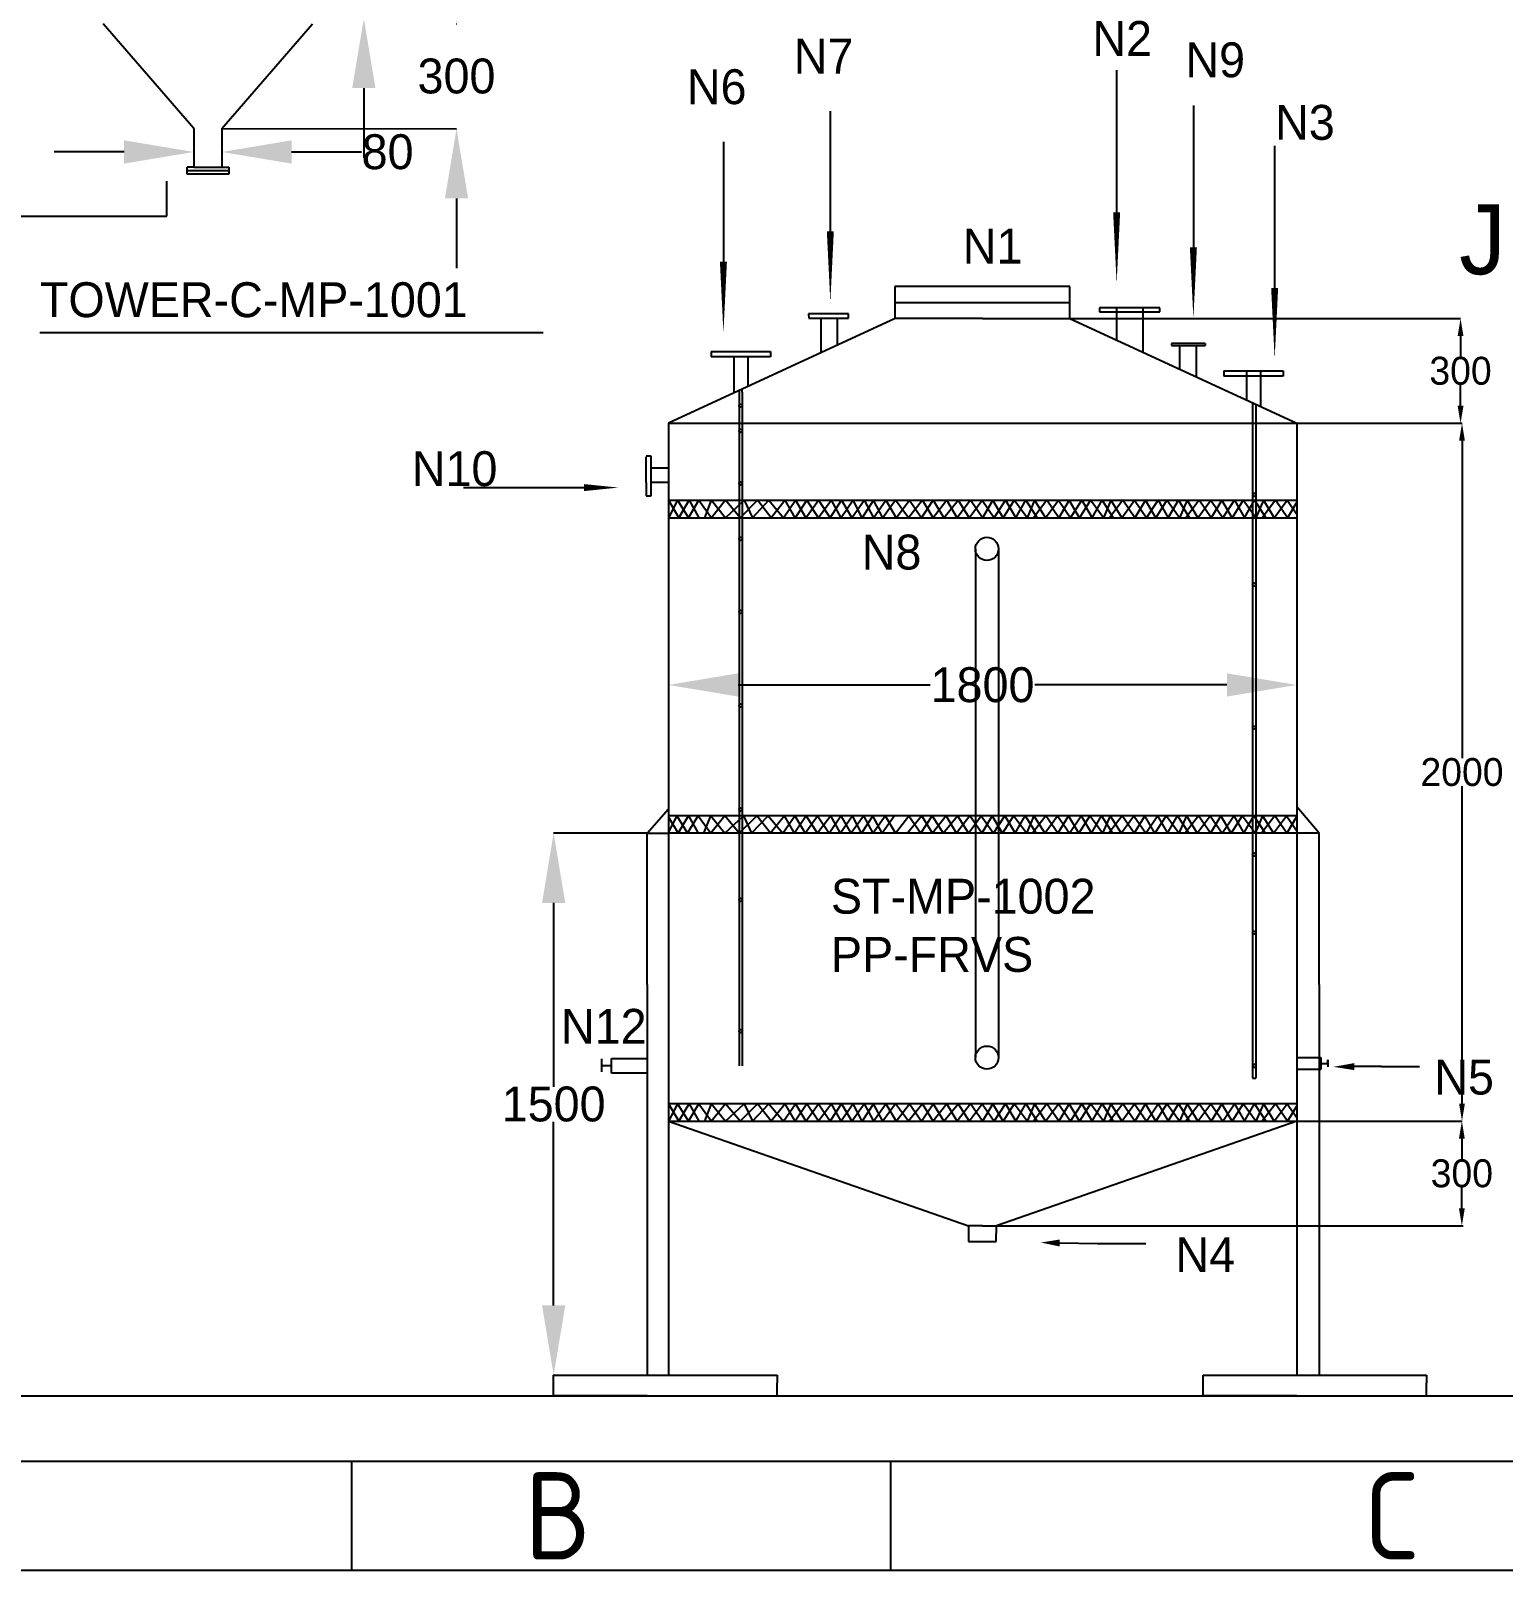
# Model space of a CAD drawing. Header units: inches. Extents: x -36349 to 130474, y -1458 to 49216.
# Drawn here: x -8150 to -3931, y -1093 to 3319 of the extents above; entities that cross this region are included whole.
import ezdxf
from ezdxf.enums import TextEntityAlignment as Align

# ---------------------------------------------------------------- set-up
doc = ezdxf.new("R2010")
doc.units = ezdxf.units.IN
doc.header["$MEASUREMENT"] = 0
doc.linetypes.add('CENTER', pattern=[50.8, 31.75, -6.35, 6.35, -6.35])
for name, color, linetype in [('CEN', 231, 'CENTER'), ('EQTXT', 6, 'Continuous'), ('LINE NO', 7, 'Continuous')]:
    doc.layers.add(name, color=color, linetype=linetype)
doc.styles.add('ISOCP', font='isocp.shx')
doc.dimstyles.get("Standard").update_dxf_attribs({"dimtxt": 80, "dimasz": 50, "dimexe": 0.18, "dimexo": 40, "dimgap": 0.09, "dimtad": 0, "dimtih": 1, "dimtoh": 1, "dimdec": 0, "dimzin": 0, "dimdsep": 46, "dimtxsty": 'Standard', "dimcen": 0.09, "dimclrd": 6, "dimclre": 6, "dimclrt": 5, "dimadec": 0, "dimazin": 0, "dimtfac": 1, "dimtdec": 0, "dimtofl": 0, "dimtmove": 0, "dimatfit": 3, "dimfxl": 1, "dimtolj": 1, "dimtzin": 0, "dimarcsym": 0})

# ---------------------------------------------------------------- blocks, each defined once
blk = doc.blocks.new('*D74')
at = {"layer": 'Defpoints', "color": 0, "linetype": 'ByBlock', "transparency": 16777216}
for p in [(-6384.2, 1019), (-6652, -534.3), (-6384.2, -534.3)]:
    blk.add_point(p, dxfattribs=at)
at = {"layer": 'EQTXT', "color": 6, "lineweight": -2, "transparency": 16777216}
for p, q in [((-6651, 1019), (-6652.2, 1019)), ((-6652, 819), (-6652, 292.5)), ((-6652, -334.3), (-6652, 192.3)), ((-6651, -534.3), (-6652.2, -534.3))]:
    blk.add_line(p, q, dxfattribs=at)
at = {"layer": 'EQTXT', "color": 6, "linetype": 'ByBlock', "transparency": 16777216}
for points in [[(-6685.4, 819), (-6618.7, 819), (-6652, 1019)], [(-6685.4, -334.3), (-6618.7, -334.3), (-6652, -534.3)]]:
    blk.add_solid(points, dxfattribs=at)
at = {"layer": 'EQTXT', "color": 7, "linetype": 'ByBlock', "transparency": 16777216, "insert": (-6652, 242.4), "char_height": 100, "attachment_point": 5}
blk.add_mtext('\\A1;1500', dxfattribs=at)
blk = doc.blocks.new('*D87')
at = {"layer": 'Defpoints', "color": 0, "linetype": 'ByBlock', "transparency": 16777216}
for p in [(-7342.9, 3338.8), (-7342.9, 3038), (-6930.3, 3038)]:
    blk.add_point(p, dxfattribs=at)
at = {"layer": 'EQTXT', "color": 6, "lineweight": -2, "transparency": 16777216}
for p, q in [((-6930.3, 3538.8), (-6930.3, 3738.8)), ((-6931.3, 3338.8), (-6930.1, 3338.8)), ((-6931.3, 3038), (-6930.1, 3038)), ((-6930.3, 2838), (-6930.3, 2638))]:
    blk.add_line(p, q, dxfattribs=at)
at = {"layer": 'EQTXT', "color": 6, "linetype": 'ByBlock', "transparency": 16777216}
for points in [[(-6963.6, 3538.8), (-6897, 3538.8), (-6930.3, 3338.8)], [(-6963.6, 2838), (-6897, 2838), (-6930.3, 3038)]]:
    blk.add_solid(points, dxfattribs=at)
at = {"layer": 'EQTXT', "color": 7, "linetype": 'ByBlock', "transparency": 16777216, "insert": (-6930.3, 3188.4), "char_height": 100, "attachment_point": 5}
blk.add_mtext('\\A1;300', dxfattribs=at)
blk = doc.blocks.new('*D92')
at = {"layer": 'Defpoints', "color": 0, "linetype": 'ByBlock', "transparency": 16777216}
for p in [(-7682.9, 3038.8), (-7602.9, 3038.8), (-7602.9, 2971.3)]:
    blk.add_point(p, dxfattribs=at)
at = {"layer": 'EQTXT', "color": 6, "lineweight": -2, "transparency": 16777216}
for p, q in [((-7882.9, 2971.3), (-8082.9, 2971.3)), ((-7682.9, 2972.3), (-7682.9, 2971.2)), ((-7602.9, 2972.3), (-7602.9, 2971.2)), ((-7402.9, 2971.3), (-7202.9, 2971.3))]:
    blk.add_line(p, q, dxfattribs=at)
at = {"layer": 'EQTXT', "color": 6, "linetype": 'ByBlock', "transparency": 16777216}
for points in [[(-7882.9, 3004.7), (-7882.9, 2938), (-7682.9, 2971.3)], [(-7402.9, 3004.7), (-7402.9, 2938), (-7602.9, 2971.3)]]:
    blk.add_solid(points, dxfattribs=at)
at = {"layer": 'EQTXT', "color": 7, "linetype": 'ByBlock', "transparency": 16777216, "insert": (-7127.8, 2971.3), "char_height": 100, "attachment_point": 5}
blk.add_mtext('\\A1;80', dxfattribs=at)
blk = doc.blocks.new('*D97')
at = {"layer": 'Defpoints', "color": 0, "linetype": 'ByBlock', "transparency": 16777216}
for p in [(-7342.9, 3654.2), (-7342.9, 3354.2), (-7195.8, 3354.2)]:
    blk.add_point(p, dxfattribs=at)
at = {"layer": 'EQTXT', "color": 6, "lineweight": -2, "transparency": 16777216}
for p, q in [((-7195.8, 3854.2), (-7195.8, 4054.2)), ((-7196.8, 3654.2), (-7195.7, 3654.2)), ((-7196.8, 3354.2), (-7195.7, 3354.2)), ((-7195.8, 3154.2), (-7195.8, 2954.2))]:
    blk.add_line(p, q, dxfattribs=at)
at = {"layer": 'EQTXT', "color": 6, "linetype": 'ByBlock', "transparency": 16777216}
for points in [[(-7229.2, 3854.2), (-7162.5, 3854.2), (-7195.8, 3654.2)], [(-7229.2, 3154.2), (-7162.5, 3154.2), (-7195.8, 3354.2)]]:
    blk.add_solid(points, dxfattribs=at)
at = {"layer": 'EQTXT', "color": 7, "linetype": 'ByBlock', "transparency": 16777216, "insert": (-7195.8, 3504.2), "char_height": 100, "attachment_point": 5}
blk.add_mtext('\\A1;400', dxfattribs=at)
blk = doc.blocks.new('*D99')
at = {"layer": 'Defpoints', "color": 0, "linetype": 'ByBlock', "transparency": 16777216}
for p in [(-6323.2, 2193.8), (-4523.2, 2193.8), (-4523.2, 1443.9)]:
    blk.add_point(p, dxfattribs=at)
at = {"layer": 'EQTXT', "color": 6, "lineweight": -2, "transparency": 16777216}
for p, q in [((-6323.2, 1444.9), (-6323.2, 1443.7)), ((-6123.2, 1443.9), (-5573.3, 1443.9)), ((-4723.2, 1443.9), (-5273.1, 1443.9)), ((-4523.2, 1444.9), (-4523.2, 1443.7))]:
    blk.add_line(p, q, dxfattribs=at)
at = {"layer": 'EQTXT', "color": 6, "linetype": 'ByBlock', "transparency": 16777216}
for points in [[(-6123.2, 1477.2), (-6123.2, 1410.5), (-6323.2, 1443.9)], [(-4723.2, 1477.2), (-4723.2, 1410.5), (-4523.2, 1443.9)]]:
    blk.add_solid(points, dxfattribs=at)
at = {"layer": 'EQTXT', "color": 7, "linetype": 'ByBlock', "transparency": 16777216, "insert": (-5423.2, 1443.9), "char_height": 100, "attachment_point": 5}
blk.add_mtext('\\A1;1800', dxfattribs=at)

msp = doc.modelspace()

# ---------------------------------------------------------------- linework, layer by layer
at = {"color": 7, "linetype": 'ByBlock'}
for p, q in [((-5859.3, 3088.4), (-5859.3, 2744.3)), ((-6165.6, 3000.6), (-6165.6, 2656.5)), ((-5173.2, 2586.1), (-5674.5, 2586.1)), ((-5674.5, 2586.1), (-5674.5, 2586.1)), ((-5674.5, 2586.1), (-5674.5, 2493.8)), ((-5173.2, 2493.8), (-5173.2, 2586.1)), ((-5674.5, 2539.9), (-5173.2, 2539.9)), ((-5039, 2524.8), (-5087.8, 2524.8)), ((-5087.8, 2524.8), (-5087.8, 2513.6)), ((-5039, 2524.8), (-5039, 2449.8)), ((-4915.3, 2524.8), (-5039, 2524.8)), ((-4964, 2524.8), (-4964, 2449.8)), ((-4915.3, 2513.6), (-4915.3, 2524.8)), ((-5673.2, 2493.8), (-6323.2, 2193.8)), ((-5423.2, 2493.8), (-5673.2, 2493.8)), ((-5423.2, 2493.8), (-5173.2, 2493.8)), ((-5173.2, 2493.8), (-4523.2, 2193.8)), ((-5087.8, 2513.6), (-4964, 2513.6)), ((-4964, 2513.6), (-4915.3, 2513.6)), ((-5039, 2449.8), (-5039.2, 2431.9)), ((-4964, 2449.8), (-4963.8, 2397.1)), ((-6200.3, 2399.4), (-6135.3, 2399.4)), ((-6200.3, 2399.4), (-6200.3, 2384.4)), ((-6135.3, 2384.4), (-6200.3, 2384.4)), ((-6135.3, 2399.4), (-6095.3, 2399.4)), ((-6135.3, 2384.4), (-6135.3, 2313.7)), ((-6030.3, 2384.4), (-6135.3, 2384.4)), ((-6095.3, 2399.4), (-6030.3, 2399.4)), ((-6095.3, 2384.4), (-6095.3, 2299.4)), ((-6030.3, 2399.4), (-6030.3, 2384.4)), ((-4732.3, 2344), (-4667.3, 2344)), ((-4732.3, 2344), (-4732.3, 2329)), ((-4667.3, 2344), (-4667.3, 2260.3)), ((-4667.3, 2344), (-4627.3, 2344)), ((-4627.3, 2344), (-4627.3, 2244)), ((-4627.3, 2344), (-4562.3, 2344)), ((-4562.3, 2344), (-4562.3, 2329)), ((-6135.3, 2313.7), (-6135.3, 2280.5)), ((-4667.3, 2329), (-4732.3, 2329)), ((-4562.3, 2329), (-4667.3, 2329)), ((-6323.2, 2193.8), (-4523.2, 2193.8)), ((-6323.2, 2193.8), (-6323.2, 193.8)), ((-4523.2, 2193.8), (-4523.2, 193.8)), ((-4523.2, 2193.8), (-4049.9, 2193.8)), ((-4050.5, 2193.8), (-4049.3, 2193.8)), ((-6323.2, 1973.2), (-4522.9, 1973.2)), ((-6323.2, 1973.2), (-6293.3, 1923.2)), ((-6296.8, 1973.2), (-6323.2, 1923.2)), ((-6296.8, 1973.2), (-6266, 1923.2)), ((-6293.3, 1923.2), (-6263.3, 1973.2)), ((-6266, 1923.2), (-6235.9, 1973.2)), ((-6263.3, 1973.2), (-6236.1, 1923.2)), ((-6235.9, 1973.2), (-6199.4, 1923.2)), ((-6219.2, 1923.2), (-6199.4, 1973.2)), ((-6199.4, 1973.2), (-6159.4, 1923.2)), ((-6159.4, 1973.2), (-6199.4, 1923.2)), ((-6159.4, 1923.2), (-6106.3, 1973.2)), ((-6118.1, 1923.2), (-6159.4, 1973.2)), ((-6068.1, 1973.2), (-6118.1, 1923.2)), ((-6106.3, 1973.2), (-6082.7, 1923.2)), ((-6082.7, 1923.2), (-6035.6, 1973.2)), ((-6028.8, 1923.2), (-6068.1, 1973.2)), ((-6035.6, 1973.2), (-5993.6, 1923.2)), ((-5988.7, 1973.2), (-6028.8, 1923.2)), ((-5993.6, 1923.2), (-5958.9, 1973.2)), ((-5960.3, 1923.2), (-5988.7, 1973.2)), ((-5926.6, 1973.2), (-5960.3, 1923.2)), ((-5958.9, 1973.2), (-5929.3, 1923.2)), ((-5929.3, 1923.2), (-5893.6, 1973.2)), ((-5893.6, 1923.2), (-5926.6, 1973.2)), ((-5893.6, 1973.2), (-5860.2, 1923.2)), ((-5856.2, 1973.2), (-5893.6, 1923.2)), ((-5860.2, 1923.2), (-5827, 1973.2)), ((-5828.1, 1923.2), (-5856.2, 1973.2)), ((-5793.8, 1973.2), (-5828.1, 1923.2)), ((-5827, 1973.2), (-5798.1, 1923.2)), ((-5798.1, 1923.2), (-5762.4, 1973.2)), ((-5768.3, 1923.2), (-5793.8, 1973.2)), ((-5735.5, 1973.2), (-5768.3, 1923.2)), ((-5762.4, 1973.2), (-5735.3, 1923.2)), ((-5709, 1923.2), (-5735.5, 1973.2)), ((-5735.3, 1923.2), (-5700.3, 1973.2)), ((-5673, 1973.2), (-5709, 1923.2)), ((-5700.3, 1973.2), (-5670.4, 1923.2)), ((-5635.7, 1923.2), (-5673, 1973.2)), ((-5670.4, 1923.2), (-5632.7, 1973.2)), ((-5594.8, 1973.2), (-5635.7, 1923.2)), ((-5632.7, 1973.2), (-5597.8, 1923.2)), ((-5597.8, 1923.2), (-5565.1, 1973.2)), ((-5564.7, 1923.2), (-5594.8, 1973.2)), ((-5565.1, 1973.2), (-5533.9, 1923.2)), ((-5525.1, 1973.2), (-5564.7, 1923.2)), ((-5533.9, 1923.2), (-5492.7, 1973.2)), ((-5496, 1923.2), (-5525.1, 1973.2)), ((-5457.9, 1973.2), (-5496, 1923.2)), ((-5492.7, 1973.2), (-5461.4, 1923.2)), ((-5461.4, 1923.2), (-5424.5, 1973.2)), ((-5423.5, 1923.2), (-5457.9, 1973.2)), ((-5424.5, 1973.2), (-5390.1, 1923.2)), ((-5393.5, 1973.2), (-5423.5, 1923.2)), ((-5364, 1923.2), (-5393.5, 1973.2)), ((-5390.1, 1923.2), (-5357.1, 1973.2)), ((-5332.3, 1973.2), (-5364, 1923.2)), ((-5357.1, 1973.2), (-5327.9, 1923.2)), ((-5295.5, 1923.2), (-5332.3, 1973.2)), ((-5327.9, 1923.2), (-5299.2, 1973.2)), ((-5299.2, 1973.2), (-5267.1, 1923.2)), ((-5274.2, 1973.2), (-5295.5, 1923.2)), ((-5239.4, 1973.2), (-5277.5, 1923.2)), ((-5274.2, 1973.2), (-5242.9, 1923.2)), ((-5242.9, 1923.2), (-5206, 1973.2)), ((-5205, 1923.2), (-5239.4, 1973.2)), ((-5206, 1973.2), (-5171.6, 1923.2)), ((-5175, 1973.2), (-5205, 1923.2)), ((-5145.5, 1923.2), (-5175, 1973.2)), ((-5171.6, 1923.2), (-5138.5, 1973.2)), ((-5113.8, 1973.2), (-5145.5, 1923.2)), ((-5138.5, 1973.2), (-5109.4, 1923.2)), ((-5077, 1923.2), (-5113.8, 1973.2)), ((-5109.4, 1923.2), (-5080.7, 1973.2)), ((-5080.7, 1973.2), (-5048.6, 1923.2)), ((-5055.7, 1973.2), (-5077, 1923.2)), ((-5020.9, 1973.2), (-5059, 1923.2)), ((-5055.7, 1973.2), (-5024.4, 1923.2)), ((-5024.4, 1923.2), (-4987.5, 1973.2)), ((-4986.4, 1923.2), (-5020.9, 1973.2)), ((-4987.5, 1973.2), (-4953.1, 1923.2)), ((-4956.5, 1973.2), (-4986.4, 1923.2)), ((-4926.9, 1923.2), (-4956.5, 1973.2)), ((-4953.1, 1923.2), (-4920, 1973.2)), ((-4895.3, 1973.2), (-4926.9, 1923.2)), ((-4920, 1973.2), (-4890.9, 1923.2)), ((-4858.5, 1923.2), (-4895.3, 1973.2)), ((-4890.9, 1923.2), (-4862.2, 1973.2)), ((-4862.2, 1973.2), (-4830, 1923.2)), ((-4837.1, 1973.2), (-4858.5, 1923.2)), ((-4802.4, 1973.2), (-4840.5, 1923.2)), ((-4837.1, 1973.2), (-4805.9, 1923.2)), ((-4805.9, 1923.2), (-4769, 1973.2)), ((-4767.9, 1923.2), (-4802.4, 1973.2)), ((-4769, 1973.2), (-4734.6, 1923.2)), ((-4737.9, 1973.2), (-4767.9, 1923.2)), ((-4708.4, 1923.2), (-4737.9, 1973.2)), ((-4734.6, 1923.2), (-4701.5, 1973.2)), ((-4676.7, 1973.2), (-4708.4, 1923.2)), ((-4701.5, 1973.2), (-4672.4, 1923.2)), ((-4640, 1923.2), (-4676.7, 1973.2)), ((-4672.4, 1923.2), (-4643.7, 1973.2)), ((-4643.7, 1973.2), (-4611.5, 1923.2)), ((-4618.6, 1973.2), (-4640, 1923.2)), ((-4583.8, 1973.2), (-4621.9, 1923.2)), ((-4618.6, 1973.2), (-4587.3, 1923.2)), ((-4587.3, 1923.2), (-4550.5, 1973.2)), ((-4549.4, 1923.2), (-4583.8, 1973.2)), ((-4550.5, 1973.2), (-4522.8, 1933)), ((-4522.9, 1967.4), (-4549.4, 1923.2)), ((-6323.2, 1923.2), (-4522.8, 1923.2)), ((-6323.2, 1613.3), (-6323.2, 1613.1)), ((-4523.2, 1613.3), (-4523.2, 1613.1)), ((-4523.2, 1153.7), (-4523.2, 1153.7)), ((-4523.3, 1068.8), (-6323.2, 1068.8)), ((-6298.9, 1068.8), (-6323.2, 1022.8)), ((-6323.2, 1065.2), (-6295.4, 1018.8)), ((-6298.9, 1068.8), (-6268.2, 1018.8)), ((-6295.4, 1018.8), (-6265.4, 1068.8)), ((-6268.2, 1018.8), (-6238, 1068.8)), ((-6265.4, 1068.8), (-6238.2, 1018.8)), ((-6238, 1068.8), (-6201.5, 1018.8)), ((-6221.3, 1018.8), (-6201.5, 1068.8)), ((-6201.5, 1068.8), (-6161.5, 1018.8)), ((-6161.5, 1068.8), (-6201.5, 1018.8)), ((-6161.5, 1018.8), (-6108.5, 1068.8)), ((-6120.2, 1018.8), (-6161.5, 1068.8)), ((-6070.2, 1068.8), (-6120.2, 1018.8)), ((-6108.5, 1068.8), (-6084.8, 1018.8)), ((-6084.8, 1018.8), (-6037.8, 1068.8)), ((-6031, 1018.8), (-6070.2, 1068.8)), ((-6037.8, 1068.8), (-5995.7, 1018.8)), ((-5990.8, 1068.8), (-6031, 1018.8)), ((-5995.7, 1018.8), (-5961, 1068.8)), ((-5962.4, 1018.8), (-5990.8, 1068.8)), ((-5928.7, 1068.8), (-5962.4, 1018.8)), ((-5961, 1068.8), (-5931.4, 1018.8)), ((-5931.4, 1018.8), (-5895.7, 1068.8)), ((-5895.8, 1018.8), (-5928.7, 1068.8)), ((-5858.3, 1068.8), (-5895.8, 1018.8)), ((-5895.7, 1068.8), (-5862.3, 1018.8)), ((-5862.3, 1018.8), (-5829.1, 1068.8)), ((-5830.2, 1018.8), (-5858.3, 1068.8)), ((-5795.9, 1068.8), (-5830.2, 1018.8)), ((-5829.1, 1068.8), (-5800.2, 1018.8)), ((-5800.2, 1018.8), (-5764.5, 1068.8)), ((-5770.4, 1018.8), (-5795.9, 1068.8)), ((-5737.6, 1068.8), (-5770.4, 1018.8)), ((-5764.5, 1068.8), (-5737.4, 1018.8)), ((-5711.1, 1018.8), (-5737.6, 1068.8)), ((-5737.4, 1018.8), (-5702.4, 1068.8)), ((-5675.1, 1068.8), (-5711.1, 1018.8)), ((-5702.4, 1068.8), (-5672.5, 1018.8)), ((-5672.5, 1018.8), (-5634.8, 1068.8)), ((-5596.9, 1068.8), (-5637.8, 1018.8)), ((-5634.8, 1068.8), (-5600, 1018.8)), ((-5600, 1018.8), (-5567.2, 1068.8)), ((-5566.9, 1018.8), (-5596.9, 1068.8)), ((-5567.2, 1068.8), (-5536, 1018.8)), ((-5527.2, 1068.8), (-5566.9, 1018.8)), ((-5536, 1018.8), (-5494.8, 1068.8)), ((-5498.1, 1018.8), (-5527.2, 1068.8)), ((-5460, 1068.8), (-5498.1, 1018.8)), ((-5494.8, 1068.8), (-5463.5, 1018.8)), ((-5463.5, 1018.8), (-5426.7, 1068.8)), ((-5425.6, 1018.8), (-5460, 1068.8)), ((-5426.7, 1068.8), (-5392.2, 1018.8)), ((-5395.6, 1068.8), (-5425.6, 1018.8)), ((-5366.1, 1018.8), (-5395.6, 1068.8)), ((-5392.2, 1018.8), (-5359.2, 1068.8)), ((-5334.4, 1068.8), (-5366.1, 1018.8)), ((-5359.2, 1068.8), (-5330, 1018.8)), ((-5297.6, 1018.8), (-5334.4, 1068.8)), ((-5330, 1018.8), (-5301.4, 1068.8)), ((-5301.4, 1068.8), (-5269.2, 1018.8)), ((-5276.3, 1068.8), (-5297.6, 1018.8)), ((-5241.5, 1068.8), (-5279.6, 1018.8)), ((-5276.3, 1068.8), (-5245, 1018.8)), ((-5245, 1018.8), (-5208.1, 1068.8)), ((-5207.1, 1018.8), (-5241.5, 1068.8)), ((-5208.1, 1068.8), (-5173.7, 1018.8)), ((-5177.1, 1068.8), (-5207.1, 1018.8)), ((-5147.6, 1018.8), (-5177.1, 1068.8)), ((-5173.7, 1018.8), (-5140.7, 1068.8)), ((-5115.9, 1068.8), (-5147.6, 1018.8)), ((-5140.7, 1068.8), (-5111.5, 1018.8)), ((-5079.1, 1018.8), (-5115.9, 1068.8)), ((-5111.5, 1018.8), (-5082.8, 1068.8)), ((-5082.8, 1068.8), (-5050.7, 1018.8)), ((-5057.8, 1068.8), (-5079.1, 1018.8)), ((-5023, 1068.8), (-5061.1, 1018.8)), ((-5057.8, 1068.8), (-5026.5, 1018.8)), ((-5026.5, 1018.8), (-4989.6, 1068.8)), ((-4988.6, 1018.8), (-5023, 1068.8)), ((-4989.6, 1068.8), (-4955.2, 1018.8)), ((-4958.6, 1068.8), (-4988.6, 1018.8)), ((-4929.1, 1018.8), (-4958.6, 1068.8)), ((-4955.2, 1018.8), (-4922.1, 1068.8)), ((-4897.4, 1068.8), (-4929.1, 1018.8)), ((-4922.1, 1068.8), (-4893, 1018.8)), ((-4860.6, 1018.8), (-4897.4, 1068.8)), ((-4893, 1018.8), (-4864.3, 1068.8)), ((-4864.3, 1068.8), (-4832.1, 1018.8)), ((-4839.3, 1068.8), (-4860.6, 1018.8)), ((-4804.5, 1068.8), (-4842.6, 1018.8)), ((-4839.3, 1068.8), (-4808, 1018.8)), ((-4808, 1018.8), (-4771.1, 1068.8)), ((-4770, 1018.8), (-4804.5, 1068.8)), ((-4771.1, 1068.8), (-4736.7, 1018.8)), ((-4740, 1068.8), (-4770, 1018.8)), ((-4710.5, 1018.8), (-4740, 1068.8)), ((-4736.7, 1018.8), (-4703.6, 1068.8)), ((-4678.9, 1068.8), (-4710.5, 1018.8)), ((-4703.6, 1068.8), (-4674.5, 1018.8)), ((-4642.1, 1018.8), (-4678.9, 1068.8)), ((-4674.5, 1018.8), (-4645.8, 1068.8)), ((-4645.8, 1068.8), (-4613.6, 1018.8)), ((-4620.7, 1068.8), (-4642.1, 1018.8)), ((-4586, 1068.8), (-4624.1, 1018.8)), ((-4620.7, 1068.8), (-4589.5, 1018.8)), ((-4589.5, 1018.8), (-4552.6, 1068.8)), ((-4551.5, 1018.8), (-4586, 1068.8)), ((-4552.6, 1068.8), (-4523.2, 1026.1)), ((-4523.3, 1065.9), (-4551.5, 1018.8)), ((-4523.2, 1018.8), (-6325.3, 1018.8)), ((-6384.2, 585.7), (-6384.2, -324.3)), ((-6323.2, 585.7), (-6323.2, -324.3)), ((-4459.2, 585.7), (-4459.2, -321.8)), ((-4452.9, 375.2), (-4523.2, 375.2)), ((-4452.9, 343.1), (-4452.9, 375.2)), ((-4452.9, 359.2), (-4433.6, 359.2)), ((-4433.6, 359.2), (-4433.6, 369.9)), ((-4433.6, 369.9), (-4433.6, 359.2)), ((-4433.6, 359.2), (-4433.6, 349.2)), ((-4523.2, 343.1), (-4452.9, 343.1)), ((-4280.4, 350.1), (-4358.3, 350.1)), ((-4280.4, 350.1), (-4171.5, 350.1)), ((-6323.2, 243.8), (-6293.3, 193.8)), ((-6296.8, 243.8), (-6323.2, 193.8)), ((-4523.2, 243.8), (-6323.2, 243.8)), ((-6296.8, 243.8), (-6266, 193.8)), ((-6293.3, 193.8), (-6263.3, 243.8)), ((-6266, 193.8), (-6235.9, 243.8)), ((-6263.3, 243.8), (-6236.1, 193.8)), ((-6235.9, 243.8), (-6199.4, 193.8)), ((-6219.2, 193.8), (-6199.4, 243.8)), ((-6199.4, 243.8), (-6159.4, 193.8)), ((-6159.4, 243.8), (-6199.4, 193.8)), ((-6159.4, 193.8), (-6106.3, 243.8)), ((-6118.1, 193.8), (-6159.4, 243.8)), ((-6068.1, 243.8), (-6118.1, 193.8)), ((-6106.3, 243.8), (-6082.7, 193.8)), ((-6082.7, 193.8), (-6035.6, 243.8)), ((-6028.8, 193.8), (-6068.1, 243.8)), ((-6035.6, 243.8), (-5993.6, 193.8)), ((-5988.7, 243.8), (-6028.8, 193.8)), ((-5993.6, 193.8), (-5958.9, 243.8)), ((-5960.3, 193.8), (-5988.7, 243.8)), ((-5926.6, 243.8), (-5960.3, 193.8)), ((-5958.9, 243.8), (-5929.3, 193.8)), ((-5929.3, 193.8), (-5893.6, 243.8)), ((-5893.6, 193.8), (-5926.6, 243.8)), ((-5893.6, 243.8), (-5860.2, 193.8)), ((-5856.2, 243.8), (-5893.6, 193.8)), ((-5860.2, 193.8), (-5827, 243.8)), ((-5828.1, 193.8), (-5856.2, 243.8)), ((-5793.8, 243.8), (-5828.1, 193.8)), ((-5827, 243.8), (-5798.1, 193.8)), ((-5798.1, 193.8), (-5762.4, 243.8)), ((-5768.3, 193.8), (-5793.8, 243.8)), ((-5735.5, 243.8), (-5768.3, 193.8)), ((-5762.4, 243.8), (-5735.3, 193.8)), ((-5709, 193.8), (-5735.5, 243.8)), ((-5735.3, 193.8), (-5700.3, 243.8)), ((-5673, 243.8), (-5709, 193.8)), ((-5700.3, 243.8), (-5670.4, 193.8)), ((-5635.7, 193.8), (-5673, 243.8)), ((-5670.4, 193.8), (-5632.7, 243.8)), ((-5594.8, 243.8), (-5635.7, 193.8)), ((-5632.7, 243.8), (-5597.8, 193.8)), ((-5597.8, 193.8), (-5565.1, 243.8)), ((-5564.7, 193.8), (-5594.8, 243.8)), ((-5565.1, 243.8), (-5533.9, 193.8)), ((-5525.1, 243.8), (-5564.7, 193.8)), ((-5533.9, 193.8), (-5492.7, 243.8)), ((-5496, 193.8), (-5525.1, 243.8)), ((-5457.9, 243.8), (-5496, 193.8)), ((-5492.7, 243.8), (-5461.4, 193.8)), ((-5461.4, 193.8), (-5424.5, 243.8)), ((-5423.5, 193.8), (-5457.9, 243.8)), ((-5424.5, 243.8), (-5390.1, 193.8)), ((-5393.5, 243.8), (-5423.5, 193.8)), ((-5364, 193.8), (-5393.5, 243.8)), ((-5390.1, 193.8), (-5357.1, 243.8)), ((-5332.3, 243.8), (-5364, 193.8)), ((-5357.1, 243.8), (-5327.9, 193.8)), ((-5295.5, 193.8), (-5332.3, 243.8)), ((-5327.9, 193.8), (-5299.2, 243.8)), ((-5299.2, 243.8), (-5267.1, 193.8)), ((-5274.2, 243.8), (-5295.5, 193.8)), ((-5239.4, 243.8), (-5277.5, 193.8)), ((-5274.2, 243.8), (-5242.9, 193.8)), ((-5242.9, 193.8), (-5206, 243.8)), ((-5205, 193.8), (-5239.4, 243.8)), ((-5206, 243.8), (-5171.6, 193.8)), ((-5175, 243.8), (-5205, 193.8)), ((-5145.5, 193.8), (-5175, 243.8)), ((-5171.6, 193.8), (-5138.5, 243.8)), ((-5113.8, 243.8), (-5145.5, 193.8)), ((-5138.5, 243.8), (-5109.4, 193.8)), ((-5077, 193.8), (-5113.8, 243.8)), ((-5109.4, 193.8), (-5080.7, 243.8)), ((-5080.7, 243.8), (-5048.6, 193.8)), ((-5055.7, 243.8), (-5077, 193.8)), ((-5020.9, 243.8), (-5059, 193.8)), ((-5055.7, 243.8), (-5024.4, 193.8)), ((-5024.4, 193.8), (-4987.5, 243.8)), ((-4986.4, 193.8), (-5020.9, 243.8)), ((-4987.5, 243.8), (-4953.1, 193.8)), ((-4956.5, 243.8), (-4986.4, 193.8)), ((-4926.9, 193.8), (-4956.5, 243.8)), ((-4953.1, 193.8), (-4920, 243.8)), ((-4895.3, 243.8), (-4926.9, 193.8)), ((-4920, 243.8), (-4890.9, 193.8)), ((-4858.5, 193.8), (-4895.3, 243.8)), ((-4890.9, 193.8), (-4862.2, 243.8)), ((-4862.2, 243.8), (-4830, 193.8)), ((-4837.1, 243.8), (-4858.5, 193.8)), ((-4802.4, 243.8), (-4840.5, 193.8)), ((-4837.1, 243.8), (-4805.9, 193.8)), ((-4805.9, 193.8), (-4769, 243.8)), ((-4767.9, 193.8), (-4802.4, 243.8)), ((-4769, 243.8), (-4734.6, 193.8)), ((-4737.9, 243.8), (-4767.9, 193.8)), ((-4708.4, 193.8), (-4737.9, 243.8)), ((-4734.6, 193.8), (-4701.5, 243.8)), ((-4676.7, 243.8), (-4708.4, 193.8)), ((-4701.5, 243.8), (-4672.4, 193.8)), ((-4640, 193.8), (-4676.7, 243.8)), ((-4672.4, 193.8), (-4643.7, 243.8)), ((-4643.7, 243.8), (-4611.5, 193.8)), ((-4618.6, 243.8), (-4640, 193.8)), ((-4583.8, 243.8), (-4621.9, 193.8)), ((-4618.6, 243.8), (-4587.3, 193.8)), ((-4587.3, 193.8), (-4550.5, 243.8)), ((-4549.4, 193.8), (-4583.8, 243.8)), ((-4550.5, 243.8), (-4523.2, 204.2)), ((-4523.2, 237.5), (-4549.4, 193.8)), ((-6323.2, 193.8), (-4523.2, 193.8)), ((-6323.2, 193.8), (-5463.2, -106.2)), ((-4523.2, 193.8), (-5383.2, -106.2)), ((-4523.2, 193.8), (-4523.2, -322.1)), ((-4523.2, 193.8), (-4049.9, 193.8)), ((-4050.5, 193.8), (-4049.3, 193.8)), ((-5423.2, -106.2), (-5463.2, -106.2)), ((-5463.2, -106.2), (-5463.2, -150.8)), ((-5423.2, -106.2), (-5383.2, -106.2)), ((-5384.3, -150.8), (-5383.2, -106.2)), ((-5463.2, -150.8), (-5384.3, -150.8))]:
    msp.add_line(p, q, dxfattribs=at)
at = {"color": 6}
for p, q in [((-4053.7, 2443.8), (-4053.7, 2383.9)), ((-4053.7, 2243.8), (-4053.7, 2303.7)), ((-4049.5, 2143.8), (-4049.5, 1233.9)), ((-4049.5, 243.8), (-4049.5, 1153.7)), ((-4523.2, 793.8), (-4523.2, 743.8)), ((-6323.2, 585.7), (-6323.2, 585.7)), ((-6323.2, 585.7), (-6323.2, 585.7)), ((-4523.2, 585.7), (-4523.2, 585.7)), ((-4049.9, 143.8), (-4049.9, 83.9)), ((-4049.9, -56.2), (-4049.9, 3.7))]:
    msp.add_line(p, q, dxfattribs=at)
msp.add_line((-5377.3, 1833.8), (-5377.3, 373.5))
at = {"color": 7, "true_color": 0xffffff}
msp.add_line((-11465, -780.8), (5837.5, -780.8), dxfattribs=at)
at = {"color": 0}
for p, q in [((-7231, -780.8), (-7231, -1093.1)), ((-5687.1, -780.8), (-5687.1, -1093.1))]:
    msp.add_line(p, q, dxfattribs=at)
for centre in [(-5410.5, 1833.8), (-5410.5, 375.9)]:
    msp.add_circle(centre, 33.2)
at = {"color": 6}
for points in [[(-4062, 2443.8), (-4045.3, 2443.8), (-4053.7, 2493.8)], [(-4062, 2243.8), (-4045.3, 2243.8), (-4053.7, 2193.8)], [(-4057.8, 2143.8), (-4041.2, 2143.8), (-4049.5, 2193.8)], [(-4057.8, 243.8), (-4041.2, 243.8), (-4049.5, 193.8)], [(-4058.2, 143.8), (-4041.6, 143.8), (-4049.9, 193.8)], [(-4058.2, -56.2), (-4041.6, -56.2), (-4049.9, -106.2)]]:
    msp.add_solid(points, dxfattribs=at)
at = {"layer": 'EQTXT', "color": 7, "linetype": 'ByBlock'}
for p, q in [((-7682.9, 3038.8), (-7942.8, 3338.8)), ((-7602.9, 3038.8), (-7342.9, 3338.8)), ((-7682.9, 3038.8), (-7682.9, 2927.6)), ((-7602.9, 3038.8), (-7602.9, 2927.9)), ((-7602.9, 3038.8), (-6930.7, 3038)), ((-7682.9, 2927.6), (-7702.3, 2927.6)), ((-7702, 2908.1), (-7702, 2927.6)), ((-7702, 2917.8), (-7582.6, 2917.8)), ((-7682.9, 2927.6), (-7602.9, 2927.6)), ((-7602.9, 2927.9), (-7602.9, 2927.6)), ((-7602.9, 2927.6), (-7582.6, 2927.6)), ((-7582.6, 2927.6), (-7582.6, 2908.1)), ((-7760.6, 2787.3), (-7760.6, 2887.8)), ((-7582.6, 2908.1), (-7702, 2908.1)), ((-8452, 2787.3), (-7760.6, 2787.3)), ((-5807.3, 2507.6), (-5921.4, 2507.6)), ((-5921.4, 2507.6), (-5921.3, 2495.2)), ((-5921.3, 2495.2), (-5807.3, 2495.2)), ((-5886, 2472.9), (-5886, 2494.1)), ((-5886, 2395.5), (-5886, 2472.9)), ((-5838.5, 2417.5), (-5838.5, 2495)), ((-5807.3, 2495.2), (-5807.3, 2507.6)), ((-4785.4, 2422.5), (-4881.8, 2422.5)), ((-4881.8, 2422.5), (-4881.8, 2416.4)), ((-4881.8, 2416.4), (-4857.7, 2416.3)), ((-4857.7, 2348.2), (-4857.7, 2416.3)), ((-4857.7, 2416.3), (-4785.4, 2416.3)), ((-4810, 2326.2), (-4810, 2416.3)), ((-4785.4, 2422.5), (-4785.4, 2416.3)), ((-6120.7, 2287.2), (-6120.7, 352.5)), ((-6111.7, 2283), (-6111.6, 2291.4)), ((-4649.4, 2252), (-4649.4, 317.3)), ((-4627.3, 2244), (-4627.3, 2241.9)), ((-6372.3, 2100), (-6387.3, 2100)), ((-6387.2, 2066.4), (-6387.2, 2097.7)), ((-6372.3, 1985.8), (-6372.3, 2100)), ((-6387.2, 2024.4), (-6387.2, 2066.4)), ((-6372.3, 2066.4), (-6323.2, 2066.4)), ((-6910.4, 2009.5), (-6565.4, 2009.5)), ((-6387.2, 2024.4), (-6387.2, 1985.8)), ((-6387.2, 1985.8), (-6372.3, 1985.8)), ((-6323.2, 2024.4), (-6372.3, 2024.4)), ((-5443.7, 1833.8), (-5443.7, 375.9)), ((-6384.2, 1019), (-6323.2, 1088.5)), ((-4459.2, 1018.8), (-4523.2, 1094.7)), ((-6384.2, 1019), (-6652.4, 1019)), ((-6384.2, 585.7), (-6384.2, 1019)), ((-6384.2, 1019), (-6325.3, 1018.8)), ((-4459.2, 1018.8), (-4523.2, 1018.8)), ((-4459.2, 585.7), (-4459.2, 1018.8)), ((-6514.5, 372.4), (-6514.5, 335.1)), ((-6485.8, 331.8), (-6485.8, 373.1)), ((-6485.8, 373.1), (-6384.2, 373.1)), ((-6485.8, 352.4), (-6514.5, 352.4)), ((-6384.2, 331.8), (-6485.8, 331.8)), ((-4649.4, 317.3), (-4640.3, 317.3)), ((-6384.2, -324.3), (-6384.2, -534.3)), ((-6323.2, -324.3), (-6323.2, -534.3)), ((-4523.2, -322.1), (-4523.2, -534.3)), ((-4459.2, -321.8), (-4459.2, -534.3)), ((-6652, -555.7), (-6652, -534.3)), ((-6652, -534.3), (-6384.2, -534.3)), ((-6652, -593.5), (-6652, -555.7)), ((-6384.2, -534.3), (-6011.8, -534.3)), ((-6012, -593.1), (-6012, -555.7)), ((-6011.8, -534.3), (-6011.8, -555.7)), ((-4791, -555.7), (-4791, -534.3)), ((-4791, -534.3), (-4523.2, -534.3)), ((-4791, -593.5), (-4791, -555.7)), ((-4523.2, -534.3), (-4150.8, -534.3)), ((-4151, -593.1), (-4151, -555.7)), ((-4150.8, -534.3), (-4150.8, -555.7)), ((-10510.3, -593.1), (-4151, -593.1)), ((-6384.2, -593.5), (-6652, -593.5)), ((-6384.2, -593.5), (-6320.1, -593.1)), ((-6320.1, -593.1), (-6012, -593.1)), ((-4523.2, -593.5), (-4791, -593.5)), ((-4523.2, -593.1), (-4523.2, -593.5)), ((-4523.2, -593.5), (-4459.2, -593.1)), ((-4459.2, -593.1), (-4151, -593.1)), ((-4151, -593.1), (222, -593.1)), ((-11777.3, -1093.1), (6149.8, -1093.1))]:
    msp.add_line(p, q, dxfattribs=at)
for points in [[(-5039, 2798.3, 20, 0, 0), (-5039, 2594.4, 0, 0, 0)], [(-5859.3, 2744.3, 20, 0, 0), (-5859.3, 2540.4, 0, 0, 0)], [(-4819.1, 2697.7, 20, 0, 0), (-4819.1, 2493.8, 0, 0, 0)], [(-6165.6, 2656.5, 20, 0, 0), (-6165.6, 2452.6, 0, 0, 0)], [(-4586.3, 2581.8, 20, 0, 0), (-4586.3, 2378, 0, 0, 0)], [(-6565.4, 2009.5, 20, 0, 0), (-6466.4, 2009.5, 0, 0, 0)], [(-4358.3, 350.1, 20, 0, 0), (-4417.8, 349.4, 0, 0, 0)], [(-5202.2, -155.4, 20, 0, 0), (-5255.8, -154, 0, 0, 0)]]:
    msp.add_lwpolyline(points, format="xyseb", dxfattribs=at)
for points in [[(-6165.6, 2656.5), (-6165.6, 2646.5), (-6165.6, 2646.5)], [(-6111.7, 2283), (-6111.7, 352.5)], [(-4640.3, 2247.8), (-4640.3, 317.3)]]:
    msp.add_lwpolyline(points, dxfattribs=at)
for centre in [(-6116.2, 2244.1), (-6116.2, 2172.3), (-6116.2, 2021.2), (-4644.9, 1988.7), (-6116.2, 1862.9), (-4644.9, 1731.9), (-6116.2, 1653.3), (-6116.2, 1385.2), (-4644.9, 1321.6), (-6116.2, 1087), (-4644.9, 958.1), (-6116.2, 827.9), (-4644.9, 734), (-6116.2, 451.9), (-4644.9, 352.4)]:
    msp.add_circle(centre, 4.58, dxfattribs=at)
at = {"layer": 'LINE NO', "color": 7, "linetype": 'ByBlock'}
for p, q in [((-5039, 3205.4), (-5039, 2788.3)), ((-4819.1, 3104.8), (-4819.1, 2687.7)), ((-4586.3, 2988.9), (-4586.3, 2571.8)), ((-5173.2, 2493.8), (-4053.5, 2493.8)), ((-4054.7, 2493.8), (-4053.5, 2493.8)), ((-4054.7, 2193.8), (-4053.5, 2193.8)), ((-4049.9, 193.8), (-4050.1, 193.8)), ((-5383.2, -106.2), (-4046.3, -106.2)), ((-4049.9, -106.2), (-4050.1, -106.2)), ((-5095, -158), (-5202.2, -155.4)), ((-4955, -158), (-5095, -158))]:
    msp.add_line(p, q, dxfattribs=at)
at = {"layer": 'LINE NO', "color": 4, "linetype": 'ByBlock'}
for p, q in [((-8124, 2454.3), (-7272.6, 2454.3)), ((-7272.6, 2454.3), (-6681.9, 2454.3))]:
    msp.add_line(p, q, dxfattribs=at)

# ---------------------------------------------------------------- texts
at = {"color": 0, "style": 'ISOCP'}
for s, p in [('B', (-6639.3, -937)), ('C', (-4250.4, -937))]:
    msp.add_text(s, height=249.9, dxfattribs=at).set_placement(p, align=Align.MIDDLE)
at = {"color": 5, "insert": (-5552.3, 776.6), "char_height": 200, "width": 3266.861, "attachment_point": 3}
msp.add_mtext('{\\fMonospac821 BT|b1|i0|c0|p49; }', dxfattribs=at)
at = {"layer": 'CEN', "color": 3, "linetype": 'ByBlock', "insert": (-5857.6, 888.4), "char_height": 100, "attachment_point": 1}
msp.add_mtext('ST-MP-1002\\PPP-FRVS', dxfattribs=at)
at = {"layer": 'EQTXT', "color": 7, "linetype": 'ByBlock', "attachment_point": 1}
for s, insert, char_height in [('N9', (-4842, 3285.4), 100), ('J', (-4057.7, 2820.8), 200), ('N1', (-5479.8, 2751.4), 100), ('N10', (-7058.4, 2113.8), 100), ('N8', (-5769.4, 1874.7), 100), ('N12', (-6631, 515.5), 100)]:
    msp.add_mtext(s, dxfattribs=dict(at, insert=insert, char_height=char_height))
at = {"layer": 'LINE NO', "color": 7, "linetype": 'ByBlock'}
for s, p in [('N2', (-5108.6, 3246.5)), ('N7', (-5964, 3196.1)), ('N6', (-6270.3, 3108.3)), ('N3', (-4585, 3006.2)), ('N5', (-4128.9, 270.1)), ('N4', (-4870.5, -238.9))]:
    msp.add_text(s, height=100, dxfattribs=at).set_placement(p)
at = {"layer": 'LINE NO', "color": 4, "linetype": 'ByBlock', "insert": (-8124, 2597.9), "char_height": 100, "attachment_point": 1}
msp.add_mtext_dynamic_manual_height_columns('TOWER-C-MP-1001', width=6.545, gutter_width=3118.4, heights=[0], dxfattribs=at)
at = {"layer": 'LINE NO', "color": 5, "linetype": 'ByBlock', "char_height": 80, "attachment_point": 5}
for s, insert in [('\\A1;300', (-4053.7, 2343.8)), ('\\A1;2000', (-4049.5, 1193.8)), ('\\A1;300', (-4049.9, 43.8))]:
    msp.add_mtext(s, dxfattribs=dict(at, insert=insert))

# ---------------------------------------------------------------- dimensions: what is measured, and where the dimension line sits
at = {"layer": 'EQTXT', "color": 7, "linetype": 'ByBlock'}
for base, p1, p2, text, picture, middle in [((-7195.8, 3354.2), (-7342.9, 3654.2), (-7342.9, 3354.2), '400', '*D97', (-7195.8, 3504.2)), ((-6930.3, 3038), (-7342.9, 3338.8), (-7342.9, 3038), '300', '*D87', (-6930.3, 3188.4)), ((-6652, -534.3), (-6384.2, 1019), (-6384.2, -534.3), '1500', '*D74', (-6652, 242.4))]:
    dim = msp.add_linear_dim(base=base, p1=p1, p2=p2, angle=90, text=text, dimstyle='Standard', override={"dimtxt": 100, "dimasz": 200, "dimclrt": 7, "dimfxlon": 1, "dimtfillclr": 256, "dimarcsym": 1}, dxfattribs=at)
    dim.commit()
    dim.dimension.update_dxf_attribs({"geometry": picture, "text_midpoint": middle})
for base, p1, p2, picture, middle in [((-7602.9, 2971.3), (-7682.9, 3038.8), (-7602.9, 3038.8), '*D92', (-7127.8, 2971.3)), ((-4523.2, 1443.9), (-6323.2, 2193.8), (-4523.2, 2193.8), '*D99', (-5423.2, 1443.9))]:
    dim = msp.add_linear_dim(base=base, p1=p1, p2=p2, dimstyle='Standard', override={"dimtxt": 100, "dimasz": 200, "dimclrt": 7, "dimfxlon": 1, "dimtfillclr": 256, "dimarcsym": 1}, dxfattribs=at)
    dim.commit()
    dim.dimension.update_dxf_attribs({"geometry": picture, "text_midpoint": middle})

doc.saveas('drawing.dxf')
